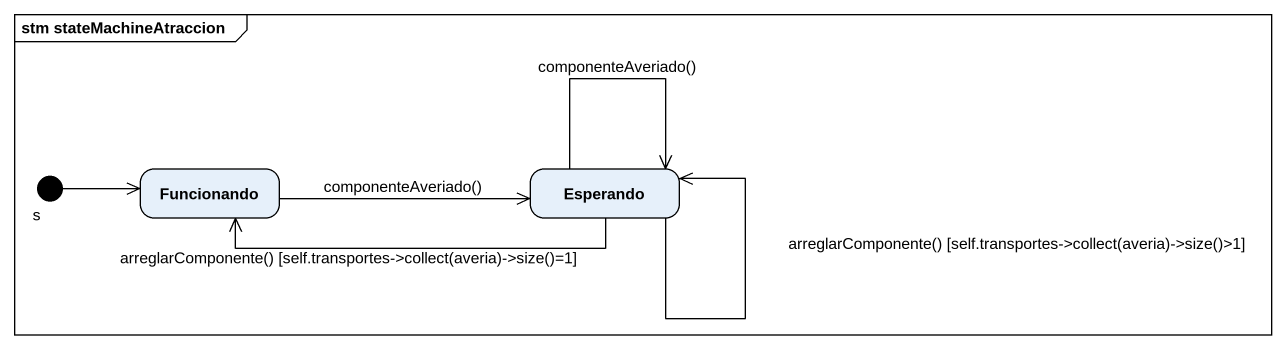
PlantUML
@startuml
mainframe stm stateMachineAtraccion
hide empty description
state s <<start>>
state Funcionando
state Esperando
s -right-> Funcionando
Funcionando -right-> Esperando : componenteAveriado()
Esperando -left-> Funcionando : arreglarComponente() [self.transportes->collect(averia)->size()=1]
Esperando --> Esperando : arreglarComponente() [self.transportes->collect(averia)->size()>1]
Esperando --> Esperando : componenteAveriado()
@enduml
